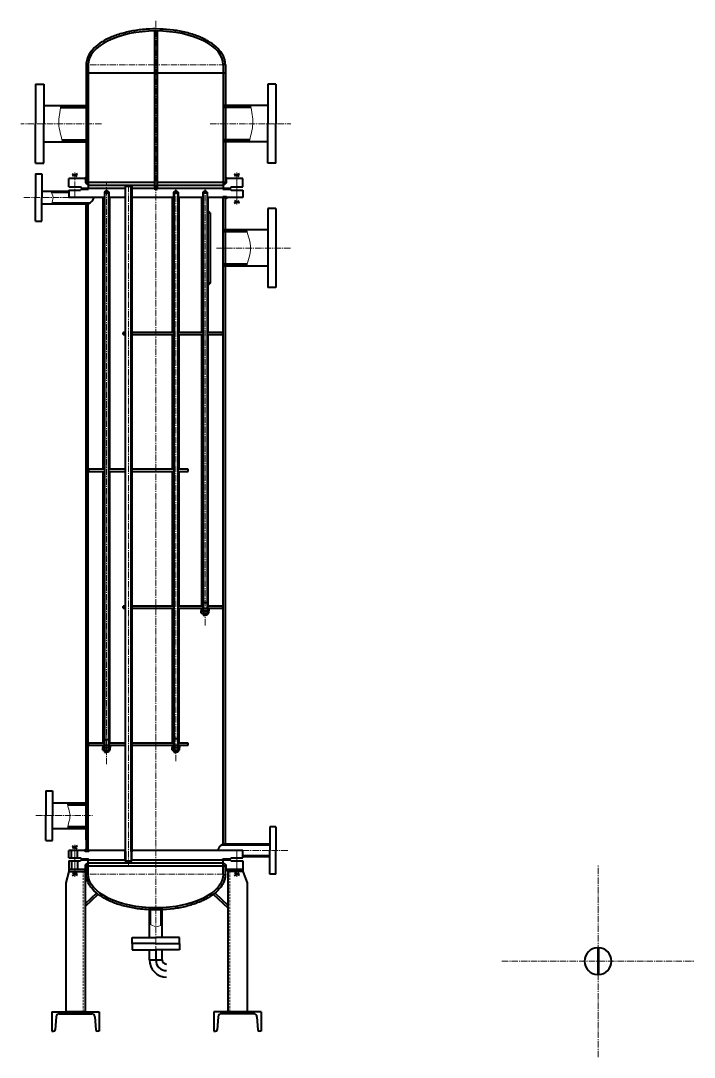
# Model space of a CAD drawing. Header units: millimetres. Extents: x -429811 to -211006, y 118619 to 258323.
# Drawn here: x -217172 to -215177, y 120479 to 123553 of the extents above; entities that cross this region are included whole.
import ezdxf

# ---------------------------------------------------------------- set-up
doc = ezdxf.new("R2010")
doc.units = ezdxf.units.MM
doc.linetypes.add('CENTER2', pattern=[28.575, 19.05, -3.175, 3.175, -3.175])
doc.linetypes.add('DASHED2', pattern=[9.525, 6.35, -3.175])
for name, color, linetype, lineweight in [('图层1', 7, 'Continuous', 40), ('图层2', 1, 'Continuous', 20), ('图层5', 3, 'DASHED2', 20), ('图层6', 4, 'CENTER2', 20)]:
    doc.layers.add(name, color=color, linetype=linetype, lineweight=lineweight)

msp = doc.modelspace()

# ---------------------------------------------------------------- linework, layer by layer
at = {"layer": '图层1'}
for p, q in [((-216776.41, 123522.07), (-216776.41, 123055.09)), ((-216768.41, 123522.07), (-216768.41, 123055.09)), ((-216978.41, 123422.09), (-216978.41, 123073.59)), ((-216972.41, 123422.09), (-216972.41, 123065.16)), ((-216572.41, 123422.09), (-216572.41, 123065.16)), ((-216566.41, 123422.09), (-216566.41, 123073.59)), ((-216776.41, 123397.09), (-216978.41, 123397.09)), ((-216566.41, 123397.09), (-216768.41, 123397.09)), ((-217128.41, 123364.09), (-217128.41, 123247.09)), ((-217128.41, 123364.09), (-217104.41, 123364.09)), ((-217104.41, 123364.09), (-217104.41, 123247.09)), ((-216440.41, 123364.09), (-216440.41, 123247.09)), ((-216416.41, 123364.09), (-216440.41, 123364.09)), ((-216416.41, 123364.09), (-216416.41, 123247.09)), ((-217104.41, 123301.09), (-216972.41, 123301.09)), ((-217054.28, 123295.09), (-216972.41, 123295.09)), ((-216440.41, 123301.09), (-216572.41, 123301.09)), ((-216490.54, 123295.09), (-216572.41, 123295.09)), ((-217128.41, 123130.09), (-217128.41, 123247.09)), ((-217104.41, 123130.09), (-217104.41, 123247.09)), ((-216440.41, 123130.09), (-216440.41, 123247.09)), ((-216416.41, 123130.09), (-216416.41, 123247.09)), ((-217050.98, 123199.09), (-216972.41, 123199.09)), ((-216493.83, 123199.09), (-216572.41, 123199.09)), ((-217104.41, 123193.09), (-216972.41, 123193.09)), ((-216440.41, 123193.09), (-216572.41, 123193.09)), ((-217128.41, 123130.09), (-217104.41, 123130.09)), ((-216416.41, 123130.09), (-216440.41, 123130.09)), ((-217128.41, 123098.59), (-217128.41, 123028.59)), ((-217128.41, 123098.59), (-217110.41, 123098.59)), ((-217110.41, 123098.59), (-217110.41, 123028.59)), ((-217029.91, 123059.59), (-217029.91, 123084.59)), ((-216983.41, 123084.59), (-217029.91, 123084.59)), ((-217020.21, 123098.92), (-217005.36, 123091.31)), ((-217004.6, 123098.92), (-217019.45, 123091.31)), ((-216983.41, 123084.59), (-216978.41, 123089.59)), ((-216983.41, 123084.59), (-216980.41, 123081.59)), ((-216980.41, 123081.59), (-216980.41, 123071.59)), ((-216980.41, 123081.59), (-216978.41, 123081.59)), ((-216561.41, 123084.59), (-216566.41, 123089.59)), ((-216564.41, 123081.59), (-216566.41, 123081.59)), ((-216561.41, 123084.59), (-216564.41, 123081.59)), ((-216564.41, 123081.59), (-216564.41, 123071.59)), ((-216514.91, 123084.59), (-216561.41, 123084.59)), ((-216540.21, 123098.92), (-216525.36, 123091.31)), ((-216524.6, 123098.92), (-216539.45, 123091.31)), ((-216514.91, 123059.59), (-216514.91, 123084.59)), ((-217110.41, 123047.59), (-217029.91, 123047.59)), ((-217029.91, 123059.59), (-216995.41, 123059.59)), ((-217029.91, 123050.59), (-216995.41, 123050.59)), ((-217029.91, 123050.59), (-217029.91, 123028.59)), ((-216992.41, 123056.59), (-216995.41, 123059.59)), ((-216992.41, 123053.59), (-216995.41, 123050.59)), ((-216992.41, 123056.59), (-216865.98, 123056.59)), ((-216992.41, 123056.59), (-216992.41, 123053.59)), ((-216992.41, 123053.59), (-216971.41, 123053.59)), ((-216972.41, 123073.59), (-216980.41, 123073.59)), ((-216980.41, 123071.59), (-216972.41, 123065.16)), ((-216975.03, 123056.59), (-216975.03, 123053.59)), ((-216972.41, 123073.59), (-216776.41, 123073.59)), ((-216972.41, 123065.16), (-216972.41, 123056.59)), ((-216972.41, 123065.16), (-216776.41, 123065.16)), ((-216971.41, 123056.59), (-216862.98, 123056.59)), ((-216971.41, 123056.59), (-216971.41, 123053.59)), ((-216924.81, 123044.59), (-216918.31, 123048.83)), ((-216918.31, 123048.83), (-216911.81, 123044.59)), ((-216863.56, 123056.59), (-216862.98, 123055.59)), ((-216863.48, 123048.59), (-216863.48, 123045.59)), ((-216862.98, 123048.59), (-216863.48, 123048.59)), ((-216863.48, 123045.59), (-216862.98, 123045.59)), ((-216862.98, 123060.59), (-216862.98, 123029.59)), ((-216843.86, 123060.59), (-216862.98, 123060.59)), ((-216861.78, 123032.71), (-216861.78, 123060.59)), ((-216844.93, 123032.71), (-216844.93, 123060.59)), ((-216843.73, 123060.59), (-216843.73, 123029.59)), ((-216843.16, 123056.59), (-216843.73, 123055.59)), ((-216843.73, 123056.59), (-216777.41, 123056.59)), ((-216843.73, 123055.59), (-216843.73, 123048.59)), ((-216843.23, 123048.59), (-216843.73, 123048.59)), ((-216843.73, 123045.59), (-216843.73, 123039.59)), ((-216843.73, 123045.59), (-216843.23, 123045.59)), ((-216843.23, 123048.59), (-216843.23, 123045.59)), ((-216777.41, 123053.59), (-216777.41, 123056.59)), ((-216777.41, 123055.09), (-216767.41, 123055.09)), ((-216772.41, 123053.59), (-216777.41, 123053.59)), ((-216772.41, 123053.59), (-216767.41, 123053.59)), ((-216768.41, 123073.59), (-216572.41, 123073.59)), ((-216768.41, 123065.16), (-216572.41, 123065.16)), ((-216767.41, 123056.59), (-216573.41, 123056.59)), ((-216767.41, 123053.59), (-216767.41, 123056.59)), ((-216713.11, 123048.83), (-216719.61, 123044.59)), ((-216706.61, 123044.59), (-216713.11, 123048.83)), ((-216626.5, 123048.83), (-216633, 123044.59)), ((-216620, 123044.59), (-216626.5, 123048.83)), ((-216573.41, 123056.59), (-216573.41, 123053.59)), ((-216573.41, 123056.59), (-216552.41, 123056.59)), ((-216573.41, 123053.59), (-216552.41, 123053.59)), ((-216572.41, 123073.59), (-216564.41, 123073.59)), ((-216564.41, 123071.59), (-216572.41, 123065.16)), ((-216572.41, 123065.16), (-216572.41, 123056.59)), ((-216569.79, 123056.59), (-216569.79, 123053.59)), ((-216552.41, 123056.59), (-216549.41, 123059.59)), ((-216552.41, 123056.59), (-216552.41, 123053.59)), ((-216552.41, 123053.59), (-216549.41, 123050.59)), ((-216549.41, 123059.59), (-216514.91, 123059.59)), ((-216549.41, 123050.59), (-216514.91, 123050.59)), ((-216514.91, 123050.59), (-216514.91, 123028.59)), ((-217128.41, 122958.59), (-217128.41, 123028.59)), ((-217110.41, 122958.59), (-217110.41, 123028.59)), ((-217081.88, 123044.59), (-217029.91, 123044.59)), ((-216925.81, 123028.59), (-217029.91, 123028.59)), ((-216927.81, 122222.59), (-216927.81, 123028.59)), ((-216925.81, 123028.59), (-216924.81, 123029.59)), ((-216925.81, 123028.59), (-216924.31, 123027.27)), ((-216925.81, 122222.59), (-216925.81, 123028.59)), ((-216911.81, 123044.59), (-216924.81, 123044.59)), ((-216924.81, 123044.59), (-216924.81, 123029.59)), ((-216924.81, 123029.59), (-216924.31, 123029.59)), ((-216924.31, 123042.11), (-216924.31, 121384.78)), ((-216924.31, 123042.11), (-216912.31, 123042.11)), ((-216912.31, 123042.11), (-216912.31, 121384.78)), ((-216911.81, 123029.59), (-216912.31, 123029.59)), ((-216910.81, 123028.59), (-216912.31, 123027.27)), ((-216911.81, 123044.59), (-216911.81, 123029.59)), ((-216910.81, 123028.59), (-216911.81, 123029.59)), ((-216862.86, 123028.59), (-216910.81, 123028.59)), ((-216910.81, 122222.59), (-216910.81, 123028.59)), ((-216908.81, 122222.59), (-216908.81, 123028.59)), ((-216863.56, 123028.59), (-216862.98, 123029.59)), ((-216863.48, 123039.59), (-216863.48, 123036.59)), ((-216862.98, 123039.59), (-216863.48, 123039.59)), ((-216863.48, 123036.59), (-216862.98, 123036.59)), ((-216862.86, 123031.59), (-216862.98, 123032.71)), ((-216862.98, 123029.59), (-216862.86, 123029.59)), ((-216862.86, 123031.59), (-216862.86, 121089.59)), ((-216861.66, 123031.59), (-216861.78, 123032.71)), ((-216861.66, 121089.59), (-216861.66, 123031.59)), ((-216845.06, 123031.59), (-216844.93, 123032.71)), ((-216845.06, 121089.59), (-216845.06, 123031.59)), ((-216843.86, 123031.59), (-216843.73, 123032.71)), ((-216843.86, 123031.59), (-216843.86, 121089.59)), ((-216843.86, 123029.59), (-216843.73, 123029.59)), ((-216720.61, 123028.59), (-216843.86, 123028.59)), ((-216843.23, 123039.59), (-216843.73, 123039.59)), ((-216843.73, 123036.59), (-216843.73, 123029.59)), ((-216843.73, 123036.59), (-216843.23, 123036.59)), ((-216843.16, 123028.59), (-216843.73, 123029.59)), ((-216843.23, 123039.59), (-216843.23, 123036.59)), ((-216722.61, 122628.59), (-216722.61, 123028.59)), ((-216720.61, 123028.59), (-216719.61, 123029.59)), ((-216720.61, 123028.59), (-216719.11, 123027.38)), ((-216720.61, 122628.59), (-216720.61, 123028.59)), ((-216719.61, 123044.59), (-216706.61, 123044.59)), ((-216719.61, 123044.59), (-216719.61, 123029.59)), ((-216719.61, 123029.59), (-216719.11, 123029.59)), ((-216719.11, 123042.11), (-216707.11, 123042.11)), ((-216719.11, 123042.11), (-216719.11, 121384.78)), ((-216707.11, 123042.11), (-216707.11, 121384.78)), ((-216706.61, 123029.59), (-216707.11, 123029.59)), ((-216705.61, 123028.59), (-216707.11, 123027.38)), ((-216706.61, 123044.59), (-216706.61, 123029.59)), ((-216705.61, 123028.59), (-216706.61, 123029.59)), ((-216634, 123028.59), (-216705.61, 123028.59)), ((-216705.61, 122628.59), (-216705.61, 123028.59)), ((-216703.61, 122628.59), (-216703.61, 123028.59)), ((-216636, 122628.59), (-216636, 123028.59)), ((-216634, 123028.59), (-216633, 123029.59)), ((-216634, 123028.59), (-216632.5, 123027.38)), ((-216634, 122628.59), (-216634, 123028.59)), ((-216633, 123044.59), (-216633, 123029.59)), ((-216633, 123044.59), (-216620, 123044.59)), ((-216633, 123029.59), (-216632.5, 123029.59)), ((-216632.5, 123042.11), (-216632.5, 121790.78)), ((-216632.5, 123042.11), (-216620.5, 123042.11)), ((-216620.5, 123042.11), (-216620.5, 121790.78)), ((-216620, 123029.59), (-216620.5, 123029.59)), ((-216619, 123028.59), (-216620.5, 123027.38)), ((-216620, 123044.59), (-216620, 123029.59)), ((-216619, 123028.59), (-216620, 123029.59)), ((-216573.91, 123028.59), (-216619, 123028.59)), ((-216619, 122628.59), (-216619, 123028.59)), ((-216617, 122628.59), (-216617, 123028.59)), ((-216573.91, 123028.59), (-216573.91, 123031.59)), ((-216573.91, 123031.59), (-216563.41, 123031.59)), ((-216572.41, 121111.59), (-216572.41, 123031.59)), ((-216570.41, 123031.59), (-216566.41, 123024.67)), ((-216560.41, 123028.59), (-216566.41, 123024.67)), ((-216566.41, 121111.59), (-216566.41, 123024.67)), ((-216563.41, 123031.59), (-216560.41, 123028.59)), ((-216514.91, 123028.59), (-216560.41, 123028.59)), ((-216540.21, 123011.27), (-216525.36, 123018.88)), ((-216524.6, 123011.27), (-216539.45, 123018.88)), ((-217110.41, 123009.59), (-216972.41, 123009.59)), ((-217080.14, 123012.59), (-216966.8, 123012.59)), ((-216978.41, 121124.02), (-216978.41, 123009.59)), ((-216972.41, 121089.59), (-216972.41, 123009.59)), ((-216611.35, 122983.09), (-216617, 122988.6)), ((-216416.41, 122995.59), (-216440.41, 122995.59)), ((-216440.41, 122995.59), (-216440.41, 122761.59)), ((-216416.41, 122995.59), (-216416.41, 122761.59)), ((-217128.41, 122958.59), (-217110.41, 122958.59)), ((-216611, 122983.09), (-216617, 122983.09)), ((-216611, 122983.09), (-216611, 122774.09)), ((-216440.41, 122932.59), (-216572.41, 122932.59)), ((-216501.47, 122926.59), (-216572.41, 122926.59)), ((-216501.47, 122830.59), (-216572.41, 122830.59)), ((-216440.41, 122824.59), (-216572.41, 122824.59)), ((-216611.35, 122774.09), (-216617, 122768.59)), ((-216611, 122774.09), (-216617, 122774.09)), ((-216416.41, 122761.59), (-216440.41, 122761.59)), ((-216868.91, 122622.59), (-216868.91, 122628.59)), ((-216868.91, 122628.59), (-216868.91, 122622.59)), ((-216862.86, 122628.59), (-216868.91, 122628.59)), ((-216868.91, 122622.59), (-216862.86, 122622.59)), ((-216719.11, 122628.59), (-216843.86, 122628.59)), ((-216843.86, 122622.59), (-216719.11, 122622.59)), ((-216722.61, 122222.59), (-216722.61, 122622.59)), ((-216720.61, 122222.59), (-216720.61, 122622.59)), ((-216632.5, 122628.59), (-216707.11, 122628.59)), ((-216707.11, 122622.59), (-216632.5, 122622.59)), ((-216705.61, 122222.59), (-216705.61, 122622.59)), ((-216703.61, 122222.59), (-216703.61, 122622.59)), ((-216636, 121816.59), (-216636, 122622.59)), ((-216634, 121816.59), (-216634, 122622.59)), ((-216573.91, 122628.59), (-216620.5, 122628.59)), ((-216620.5, 122622.59), (-216573.91, 122622.59)), ((-216619, 121816.59), (-216619, 122622.59)), ((-216617, 121816.59), (-216617, 122622.59)), ((-216573.91, 122622.59), (-216573.91, 122628.59)), ((-216971.41, 122222.59), (-216971.41, 122216.59)), ((-216971.41, 122216.59), (-216971.41, 122222.59)), ((-216924.31, 122222.59), (-216971.41, 122222.59)), ((-216971.41, 122216.59), (-216924.31, 122216.59)), ((-216927.81, 121410.59), (-216927.81, 122216.59)), ((-216925.81, 121410.59), (-216925.81, 122216.59)), ((-216862.86, 122222.59), (-216912.31, 122222.59)), ((-216912.31, 122216.59), (-216862.86, 122216.59)), ((-216910.81, 121410.59), (-216910.81, 122216.59)), ((-216908.81, 121410.59), (-216908.81, 122216.59)), ((-216719.11, 122222.59), (-216843.86, 122222.59)), ((-216843.86, 122216.59), (-216719.11, 122216.59)), ((-216722.61, 121816.59), (-216722.61, 122216.59)), ((-216720.61, 121816.59), (-216720.61, 122216.59)), ((-216676.41, 122222.59), (-216707.11, 122222.59)), ((-216707.11, 122216.59), (-216676.41, 122216.59)), ((-216705.61, 121816.59), (-216705.61, 122216.59)), ((-216703.61, 121816.59), (-216703.61, 122216.59)), ((-216676.41, 122216.59), (-216676.41, 122222.59)), ((-216868.91, 121816.59), (-216868.91, 121810.59)), ((-216868.91, 121810.59), (-216868.91, 121816.59)), ((-216862.86, 121816.59), (-216868.91, 121816.59)), ((-216719.11, 121816.59), (-216843.86, 121816.59)), ((-216632.5, 121816.59), (-216707.11, 121816.59)), ((-216633.28, 121816.59), (-216633.28, 121810.59)), ((-216632.5, 121827.93), (-216620.5, 121827.93)), ((-216573.91, 121816.59), (-216620.5, 121816.59)), ((-216619.73, 121816.59), (-216619.73, 121810.59)), ((-216573.91, 121810.59), (-216573.91, 121816.59)), ((-216868.91, 121810.59), (-216862.86, 121810.59)), ((-216843.86, 121810.59), (-216719.11, 121810.59)), ((-216722.61, 121410.59), (-216722.61, 121810.59)), ((-216720.61, 121410.59), (-216720.61, 121810.59)), ((-216707.11, 121810.59), (-216573.91, 121810.59)), ((-216705.61, 121410.59), (-216705.61, 121810.59)), ((-216703.61, 121410.59), (-216703.61, 121810.59)), ((-216637.61, 121810.59), (-216637.61, 121803.51)), ((-216637.61, 121803.51), (-216615.39, 121803.51)), ((-216637.61, 121796.42), (-216637.61, 121803.51)), ((-216637.61, 121796.42), (-216615.39, 121796.42)), ((-216632.5, 121790.78), (-216626.5, 121790.78)), ((-216632.5, 121790.78), (-216632.18, 121790.43)), ((-216632.18, 121790.43), (-216626.5, 121790.43)), ((-216620.5, 121790.78), (-216626.5, 121790.78)), ((-216620.83, 121790.43), (-216626.5, 121790.43)), ((-216620.5, 121790.78), (-216620.83, 121790.43)), ((-216615.39, 121810.59), (-216615.39, 121803.51)), ((-216615.39, 121796.42), (-216615.39, 121803.51)), ((-216924.31, 121421.93), (-216912.31, 121421.93)), ((-216719.11, 121424.22), (-216707.11, 121424.22)), ((-216971.41, 121404.59), (-216971.41, 121410.59)), ((-216971.41, 121410.59), (-216971.41, 121404.59)), ((-216924.31, 121410.59), (-216971.41, 121410.59)), ((-216971.41, 121404.59), (-216862.86, 121404.59)), ((-216929.42, 121404.59), (-216929.42, 121397.51)), ((-216929.42, 121390.42), (-216929.42, 121397.51)), ((-216929.42, 121397.51), (-216907.2, 121397.51)), ((-216929.42, 121390.42), (-216907.2, 121390.42)), ((-216925.08, 121410.59), (-216925.08, 121404.59)), ((-216862.86, 121410.59), (-216912.31, 121410.59)), ((-216911.54, 121410.59), (-216911.54, 121404.59)), ((-216907.2, 121404.59), (-216907.2, 121397.51)), ((-216907.2, 121390.42), (-216907.2, 121397.51)), ((-216719.11, 121410.59), (-216843.86, 121410.59)), ((-216843.86, 121404.59), (-216676.41, 121404.59)), ((-216724.22, 121404.59), (-216724.22, 121397.51)), ((-216724.22, 121397.51), (-216701.99, 121397.51)), ((-216724.22, 121390.42), (-216724.22, 121397.51)), ((-216724.22, 121390.42), (-216701.99, 121390.42)), ((-216719.88, 121410.59), (-216719.88, 121404.59)), ((-216676.41, 121410.59), (-216707.11, 121410.59)), ((-216706.33, 121410.59), (-216706.33, 121404.59)), ((-216701.99, 121404.59), (-216701.99, 121397.51)), ((-216701.99, 121390.42), (-216701.99, 121397.51)), ((-216676.41, 121404.59), (-216676.41, 121410.59)), ((-216924.31, 121384.78), (-216923.99, 121384.43)), ((-216924.31, 121384.78), (-216918.31, 121384.78)), ((-216923.99, 121384.43), (-216918.31, 121384.43)), ((-216912.31, 121384.78), (-216918.31, 121384.78)), ((-216912.64, 121384.43), (-216918.31, 121384.43)), ((-216912.31, 121384.78), (-216912.64, 121384.43)), ((-216719.11, 121384.78), (-216713.11, 121384.78)), ((-216719.11, 121384.78), (-216718.78, 121384.43)), ((-216718.78, 121384.43), (-216713.11, 121384.43)), ((-216707.11, 121384.78), (-216713.11, 121384.78)), ((-216707.43, 121384.43), (-216713.11, 121384.43)), ((-216707.11, 121384.78), (-216707.43, 121384.43)), ((-217098.41, 121269.59), (-217098.41, 121196.09)), ((-217098.41, 121269.59), (-217078.41, 121269.59)), ((-217078.41, 121269.59), (-217078.41, 121196.09)), ((-217078.41, 121234.09), (-216972.41, 121234.09)), ((-217034.09, 121228.09), (-216972.41, 121228.09)), ((-217098.41, 121122.59), (-217098.41, 121196.09)), ((-217078.41, 121122.59), (-217078.41, 121196.09)), ((-217078.41, 121158.09), (-216972.41, 121158.09)), ((-217033.01, 121164.09), (-216972.41, 121164.09)), ((-216416.41, 121162.59), (-216434.41, 121162.59)), ((-216434.41, 121162.59), (-216434.41, 121092.59)), ((-216416.41, 121162.59), (-216416.41, 121092.59)), ((-217098.41, 121122.59), (-217078.41, 121122.59)), ((-216978.41, 121124.02), (-216978.41, 121096.52)), ((-216434.41, 121111.59), (-216572.41, 121111.59)), ((-217029.91, 121070.59), (-217029.91, 121092.59)), ((-216984.41, 121092.59), (-217029.91, 121092.59)), ((-217022.03, 121070.59), (-217022.03, 121092.59)), ((-217020.21, 121105.84), (-217005.36, 121098.24)), ((-217004.6, 121105.84), (-217019.45, 121098.24)), ((-217004.03, 121070.59), (-217004.03, 121092.59)), ((-216984.41, 121092.59), (-216978.41, 121096.52)), ((-216981.41, 121089.59), (-216984.41, 121092.59)), ((-216970.91, 121089.59), (-216981.41, 121089.59)), ((-216974.41, 121089.59), (-216978.41, 121096.52)), ((-216862.86, 121092.59), (-216970.91, 121092.59)), ((-216970.91, 121092.59), (-216970.91, 121089.59)), ((-216863.56, 121092.59), (-216862.98, 121091.59)), ((-216863.48, 121081.59), (-216863.48, 121084.59)), ((-216863.48, 121084.59), (-216862.98, 121084.59)), ((-216862.98, 121081.59), (-216863.48, 121081.59)), ((-216862.98, 121060.59), (-216862.98, 121091.59)), ((-216862.98, 121091.59), (-216862.86, 121091.59)), ((-216862.86, 121089.59), (-216862.98, 121088.48)), ((-216861.66, 121089.59), (-216861.78, 121088.48)), ((-216861.78, 121088.48), (-216861.78, 121060.59)), ((-216845.06, 121089.59), (-216844.93, 121088.48)), ((-216844.93, 121088.48), (-216844.93, 121060.59)), ((-216514.91, 121092.59), (-216843.86, 121092.59)), ((-216843.86, 121091.59), (-216843.73, 121091.59)), ((-216843.86, 121089.59), (-216843.73, 121088.48)), ((-216843.16, 121092.59), (-216843.73, 121091.59)), ((-216843.73, 121060.59), (-216843.73, 121091.59)), ((-216843.73, 121084.59), (-216843.73, 121091.59)), ((-216843.73, 121084.59), (-216843.23, 121084.59)), ((-216843.73, 121075.59), (-216843.73, 121081.59)), ((-216843.23, 121081.59), (-216843.73, 121081.59)), ((-216843.23, 121081.59), (-216843.23, 121084.59)), ((-216434.41, 121108.59), (-216578.02, 121108.59)), ((-216514.91, 121070.59), (-216514.91, 121092.59)), ((-216434.41, 121022.59), (-216434.41, 121092.59)), ((-216416.41, 121022.59), (-216416.41, 121092.59)), ((-217029.91, 121070.59), (-216995.41, 121070.59)), ((-217029.91, 121061.59), (-217029.91, 121036.59)), ((-217029.91, 121061.59), (-216995.41, 121061.59)), ((-217022.03, 121061.59), (-217022.03, 121036.59)), ((-217004.03, 121061.59), (-217004.03, 121036.59)), ((-216992.41, 121067.59), (-216995.41, 121070.59)), ((-216992.41, 121064.59), (-216995.41, 121061.59)), ((-216992.41, 121064.59), (-216992.41, 121067.59)), ((-216992.41, 121067.59), (-216971.41, 121067.59)), ((-216992.41, 121064.59), (-216862.98, 121064.59)), ((-216980.41, 121049.59), (-216972.41, 121056.03)), ((-216980.41, 121039.59), (-216980.41, 121049.59)), ((-216975.03, 121064.59), (-216975.03, 121067.59)), ((-216972.41, 121056.03), (-216972.41, 121064.59)), ((-216972.41, 121056.03), (-216572.41, 121056.03)), ((-216972.41, 121022.35), (-216972.41, 121056.03)), ((-216971.41, 121064.59), (-216971.41, 121067.59)), ((-216971.41, 121064.59), (-216865.98, 121064.59)), ((-216863.56, 121064.59), (-216862.98, 121065.59)), ((-216863.48, 121075.59), (-216862.98, 121075.59)), ((-216863.48, 121072.59), (-216863.48, 121075.59)), ((-216862.98, 121072.59), (-216863.48, 121072.59)), ((-216843.73, 121060.59), (-216862.98, 121060.59)), ((-216843.73, 121075.59), (-216843.23, 121075.59)), ((-216843.73, 121065.59), (-216843.73, 121072.59)), ((-216843.23, 121072.59), (-216843.73, 121072.59)), ((-216843.16, 121064.59), (-216843.73, 121065.59)), ((-216843.73, 121064.59), (-216772.41, 121064.59)), ((-216843.23, 121072.59), (-216843.23, 121075.59)), ((-216772.41, 121064.59), (-216573.41, 121064.59)), ((-216573.41, 121064.59), (-216573.41, 121067.59)), ((-216573.41, 121067.59), (-216552.41, 121067.59)), ((-216573.41, 121064.59), (-216552.41, 121064.59)), ((-216572.41, 121056.03), (-216572.41, 121064.59)), ((-216564.41, 121049.59), (-216572.41, 121056.03)), ((-216572.41, 121022.35), (-216572.41, 121056.03)), ((-216569.79, 121064.59), (-216569.79, 121067.59)), ((-216564.41, 121039.59), (-216564.41, 121049.59)), ((-216552.41, 121067.59), (-216549.41, 121070.59)), ((-216552.41, 121064.59), (-216552.41, 121067.59)), ((-216552.41, 121064.59), (-216549.41, 121061.59)), ((-216549.41, 121070.59), (-216514.91, 121070.59)), ((-216549.41, 121061.59), (-216514.91, 121061.59)), ((-216434.41, 121076.59), (-216514.91, 121076.59)), ((-216434.41, 121073.59), (-216514.91, 121073.59)), ((-216514.91, 121061.59), (-216514.91, 121036.59)), ((-217029.91, 121030.59), (-217039.18, 120996.8)), ((-216983.41, 121036.59), (-217029.91, 121036.59)), ((-217029.91, 121036.59), (-217029.91, 121030.59)), ((-217029.91, 121030.59), (-216981.18, 121030.59)), ((-217020.21, 121018.2), (-217005.36, 121025.8)), ((-217004.6, 121018.2), (-217019.45, 121025.8)), ((-216983.41, 121036.59), (-216980.41, 121039.59)), ((-216983.41, 121036.6), (-216978.41, 121031.6)), ((-216981.18, 121030.59), (-216981.18, 121034.37)), ((-216981.18, 121030.59), (-216981.18, 120614.59)), ((-216972.41, 121047.39), (-216980.41, 121047.39)), ((-216980.41, 121039.59), (-216978.41, 121039.59)), ((-216978.41, 121022.35), (-216978.41, 121047.39)), ((-216972.41, 121047.39), (-216572.41, 121047.39)), ((-216572.41, 121047.39), (-216564.41, 121047.39)), ((-216566.41, 121022.35), (-216566.41, 121047.39)), ((-216564.41, 121039.59), (-216566.41, 121039.59)), ((-216561.41, 121036.6), (-216566.41, 121031.6)), ((-216561.41, 121036.59), (-216564.41, 121039.59)), ((-216514.91, 121036.59), (-216561.41, 121036.59)), ((-216559.27, 121030.59), (-216559.27, 121036.59)), ((-216559.27, 121030.59), (-216559.27, 120614.59)), ((-216514.91, 121030.59), (-216559.27, 121030.59)), ((-216540.21, 121018.2), (-216525.36, 121025.8)), ((-216524.6, 121018.2), (-216539.45, 121025.8)), ((-216514.91, 121036.59), (-216514.91, 121030.59)), ((-216514.91, 121030.59), (-216501.27, 120996.8)), ((-216416.41, 121022.59), (-216434.41, 121022.59)), ((-217039.18, 120996.8), (-217039.18, 120614.59)), ((-216501.27, 120996.8), (-216501.27, 120614.59)), ((-216947.91, 120966.43), (-216981.18, 120934.81)), ((-216943.78, 120962.08), (-216981.18, 120926.54)), ((-216601.03, 120962.08), (-216559.27, 120922.39)), ((-216596.9, 120966.43), (-216559.27, 120930.67)), ((-216791.41, 120834.35), (-216791.41, 120922.8)), ((-216788.41, 120872.6), (-216788.41, 120922.8)), ((-216756.41, 120870.14), (-216756.41, 120922.8)), ((-216753.41, 120834.35), (-216753.41, 120922.8)), ((-216842.41, 120834.35), (-216772.41, 120834.35)), ((-216842.41, 120816.35), (-216842.41, 120834.35)), ((-216702.41, 120834.35), (-216772.41, 120834.35)), ((-216702.41, 120816.35), (-216702.41, 120834.35)), ((-216772.41, 120816.35), (-216842.41, 120816.35)), ((-216842.41, 120816.35), (-216842.41, 120798.35)), ((-216772.41, 120816.35), (-216702.41, 120816.35)), ((-216702.41, 120816.35), (-216702.41, 120798.35)), ((-215463.39, 120803.66), (-215463.39, 120725.12)), ((-215461.39, 120803.66), (-215461.39, 120725.12)), ((-216842.41, 120798.35), (-216772.41, 120798.35)), ((-216791.41, 120768.35), (-216791.41, 120798.35)), ((-216702.41, 120798.35), (-216772.41, 120798.35)), ((-216772.41, 120798.35), (-216772.41, 120768.35)), ((-216753.41, 120768.35), (-216753.41, 120798.35)), ((-216791.41, 120768.35), (-216753.41, 120768.35)), ((-216772.41, 120768.35), (-216772.41, 120768.35)), ((-216740.41, 120736.35), (-216740.41, 120736.35)), ((-217080.18, 120614.59), (-216940.18, 120614.59)), ((-217080.18, 120614.59), (-217080.18, 120556.59)), ((-217067.78, 120599.73), (-217070.38, 120561.07)), ((-217058.3, 120608.59), (-216962.06, 120608.59)), ((-216981.18, 120614.59), (-217039.18, 120614.59)), ((-216952.58, 120599.73), (-216949.98, 120561.07)), ((-216940.18, 120614.59), (-216940.18, 120556.59)), ((-216600.27, 120614.59), (-216600.27, 120556.59)), ((-216460.27, 120614.59), (-216600.27, 120614.59)), ((-216587.87, 120599.73), (-216590.47, 120561.07)), ((-216482.15, 120608.59), (-216578.39, 120608.59)), ((-216559.27, 120614.59), (-216501.27, 120614.59)), ((-216472.68, 120599.73), (-216470.08, 120561.07)), ((-216460.27, 120614.59), (-216460.27, 120556.59)), ((-217080.18, 120556.59), (-217075.17, 120556.59)), ((-216940.18, 120556.59), (-216945.19, 120556.59)), ((-216600.27, 120556.59), (-216595.26, 120556.59)), ((-216460.27, 120556.59), (-216465.29, 120556.59))]:
    msp.add_line(p, q, dxfattribs=at)
for centre, radius, start, end in [((-216983.63, 123037.31), 29.9, 292.03786, 343.05047), ((-216561.19, 121083.88), 29.9, 112.03786, 163.05047), ((-215462.39, 120764.39), 39.8, 92.18739, 267.81261), ((-215463.89, 120803.66), 0.5, 0, 92.18739), ((-215460.89, 120803.66), 0.5, 87.81261, 180), ((-215462.39, 120764.39), 39.8, 272.18739, 87.81261), ((-216740.41, 120768.35), 51, 180, 270), ((-216740.41, 120768.35), 32, 180, 270), ((-216740.41, 120768.35), 13, 180, 270), ((-215463.89, 120725.12), 0.5, 267.81261, 0), ((-215460.89, 120725.12), 0.5, 180, 272.18739), ((-217058.3, 120599.09), 9.5, 90, 176.15123), ((-216962.06, 120599.09), 9.5, 3.84877, 90), ((-216578.39, 120599.09), 9.5, 90, 176.15123), ((-216482.15, 120599.09), 9.5, 3.84877, 90), ((-217075.17, 120561.39), 4.8, 270, 356.15123), ((-216945.19, 120561.39), 4.8, 183.84877, 270), ((-216595.26, 120561.39), 4.8, 270, 356.15123), ((-216465.29, 120561.39), 4.8, 183.84877, 270)]:
    msp.add_arc(centre, radius, start, end, dxfattribs=at)
msp.add_ellipse((-216772.41, 123422.09), major_axis=(-200, 0), ratio=0.5, start_param=3.1415927, end_param=6.2831853, dxfattribs=at)
at = {"layer": '图层1', "extrusion": (0, 0, -1)}
msp.add_ellipse((-216772.41, 121022.35), major_axis=(-200, 0), ratio=0.5, start_param=3.1415927, end_param=6.2831853, dxfattribs=at)
at = {"layer": '图层1'}
for points in [[(-216566.41, 123422.09), (-216566.41, 123425.92), (-216566.8, 123429.74), (-216568.36, 123437.31), (-216569.52, 123441.06), (-216572.57, 123448.41), (-216574.47, 123452.02), (-216581.09, 123462.46), (-216586.8, 123469.04), (-216600.53, 123481.37), (-216608.55, 123487.12), (-216626.6, 123497.64), (-216636.62, 123502.41), (-216658.28, 123510.84), (-216669.92, 123514.49), (-216694.38, 123520.55), (-216707.19, 123522.96), (-216733.49, 123526.44), (-216746.98, 123527.52), (-216774.12, 123528.32), (-216787.77, 123528.03), (-216814.69, 123526.1), (-216827.96, 123524.46), (-216853.61, 123519.87), (-216865.99, 123516.93), (-216889.38, 123509.86), (-216900.4, 123505.72), (-216920.64, 123496.38), (-216929.87, 123491.18), (-216946.19, 123479.87), (-216953.28, 123473.76), (-216963.2, 123462.77), (-216966.67, 123458.1), (-216972.33, 123448.45), (-216974.52, 123443.47), (-216977.52, 123433.32), (-216978.32, 123428.14), (-216978.4, 123422.67), (-216978.41, 123422.38), (-216978.41, 123422.09)], [(-216566.41, 121022.35), (-216566.41, 121018.53), (-216566.8, 121014.7), (-216568.36, 121007.13), (-216569.52, 121003.39), (-216572.57, 120996.03), (-216574.47, 120992.42), (-216581.09, 120981.98), (-216586.8, 120975.4), (-216600.53, 120963.07), (-216608.55, 120957.32), (-216626.6, 120946.8), (-216636.62, 120942.03), (-216658.28, 120933.61), (-216669.92, 120929.96), (-216694.38, 120923.9), (-216707.19, 120921.49), (-216733.49, 120918), (-216746.98, 120916.92), (-216774.12, 120916.13), (-216787.77, 120916.41), (-216814.69, 120918.34), (-216827.96, 120919.99), (-216853.61, 120924.57), (-216865.99, 120927.51), (-216889.38, 120934.59), (-216900.4, 120938.73), (-216920.64, 120948.06), (-216929.87, 120953.26), (-216946.19, 120964.57), (-216953.28, 120970.68), (-216963.2, 120981.67), (-216966.67, 120986.34), (-216972.33, 120996), (-216974.52, 121000.97), (-216977.52, 121011.13), (-216978.32, 121016.3), (-216978.4, 121021.77), (-216978.41, 121022.06), (-216978.41, 121022.35)]]:
    msp.add_open_spline(points, degree=3, knots=[3.1415927, 3.1415927, 3.1415927, 3.1415927, 3.2439965, 3.2439965, 3.3464004, 3.3464004, 3.4488042, 3.4488042, 3.6496646, 3.6496646, 3.850525, 3.850525, 4.0513854, 4.0513854, 4.2522459, 4.2522459, 4.4531063, 4.4531063, 4.6539667, 4.6539667, 4.8548271, 4.8548271, 5.0556875, 5.0556875, 5.256548, 5.256548, 5.4574084, 5.4574084, 5.6582688, 5.6582688, 5.8591292, 5.8591292, 5.9978989, 5.9978989, 6.1366686, 6.1366686, 6.2754383, 6.2754383, 6.2831853, 6.2831853, 6.2831853, 6.2831853], dxfattribs=at)
at = {"layer": '图层2'}
for p, q in [((-216532.41, 123007.66), (-216532.41, 123102.53)), ((-216632.18, 121810.59), (-216632.18, 121827.93)), ((-216620.83, 121810.59), (-216620.83, 121827.93)), ((-216632.18, 121790.43), (-216632.18, 121796.42)), ((-216620.83, 121790.43), (-216620.83, 121796.42)), ((-216923.99, 121404.59), (-216923.99, 121421.93)), ((-216912.64, 121404.59), (-216912.64, 121421.93)), ((-216718.78, 121404.59), (-216718.78, 121424.22)), ((-216707.43, 121404.59), (-216707.43, 121424.22)), ((-216923.99, 121384.43), (-216923.99, 121390.42)), ((-216912.64, 121384.43), (-216912.64, 121390.42)), ((-216718.78, 121384.43), (-216718.78, 121390.42)), ((-216707.43, 121384.43), (-216707.43, 121390.42)), ((-217012.41, 121014.58), (-217012.41, 121109.46)), ((-216532.41, 121014.58), (-216532.41, 121092.59))]:
    msp.add_line(p, q, dxfattribs=at)
for points, knots in [([(-217053.25, 123301.09), (-217056.21, 123282.99), (-217065.27, 123246.75), (-217052.84, 123211.17), (-217048.94, 123193.09)], [25.5339353, 25.5339353, 25.5339353, 25.5339353, 80.0176341, 135.0501053, 135.0501053, 135.0501053, 135.0501053]), ([(-216491.56, 123301.09), (-216488.61, 123282.99), (-216479.55, 123246.75), (-216491.98, 123211.17), (-216495.87, 123193.09)], [25.5339353, 25.5339353, 25.5339353, 25.5339353, 80.0176341, 135.0501053, 135.0501053, 135.0501053, 135.0501053]), ([(-217035.29, 121234.09), (-217033.39, 121221.24), (-217020.18, 121196.25), (-217032.36, 121170.92), (-217034.11, 121158.09)], [6.5311642, 6.5311642, 6.5311642, 6.5311642, 45.4545291, 84.1597314, 84.1597314, 84.1597314, 84.1597314])]:
    msp.add_open_spline(points, degree=3, knots=knots, dxfattribs=at)
for points, start_tangent, end_tangent in [([(-217082.2, 123047.59), (-217076.81, 123028.59), (-217080.4, 123009.59)], (0, -1), (0, -1)), ([(-216791.41, 120872.97), (-216772.41, 120866.51), (-216753.41, 120870.42)], (1, 0), (1, 0))]:
    msp.add_spline(points, degree=3, dxfattribs=dict(at, start_tangent=start_tangent, end_tangent=end_tangent))
msp.add_open_spline([(-216502.96, 122932.59), (-216498.69, 122914.46), (-216485.25, 122878.59), (-216498.69, 122842.73), (-216502.96, 122824.59)], degree=3, dxfattribs=at)
at = {"layer": '图层5'}
for p, q in [((-216987.18, 121030.59), (-216987.18, 120614.59)), ((-216553.27, 121030.59), (-216553.27, 120614.59))]:
    msp.add_line(p, q, dxfattribs=at)
at = {"layer": '图层6'}
for p, q in [((-216772.41, 123552.52), (-216772.41, 120762.12)), ((-216776.41, 123422.09), (-216978.41, 123422.09)), ((-216566.41, 123422.09), (-216768.41, 123422.09)), ((-216933.28, 123247.09), (-217172.41, 123247.09)), ((-216611.53, 123247.09), (-216372.4, 123247.09)), ((-217012.41, 123028.59), (-217012.41, 123102.53)), ((-216918.31, 121347.96), (-216918.31, 123071.1)), ((-216853.36, 123062.85), (-216853.36, 121046.78)), ((-216713.11, 121357.32), (-216713.11, 123054.74)), ((-216626.5, 121759.4), (-216626.5, 123054.75)), ((-217029.91, 123028.59), (-217164.26, 123028.59)), ((-216592.72, 122878.59), (-216372.4, 122878.59)), ((-217127.4, 121196.09), (-216960, 121196.09)), ((-216514.91, 121092.59), (-216380.55, 121092.59)), ((-215462.39, 120479.46), (-215462.39, 121049.32)), ((-216776.41, 121022.35), (-216978.41, 121022.35)), ((-216572.41, 121022.35), (-216768.41, 121022.35)), ((-215747.32, 120764.39), (-215177.46, 120764.39))]:
    msp.add_line(p, q, dxfattribs=at)

doc.saveas('drawing.dxf')
